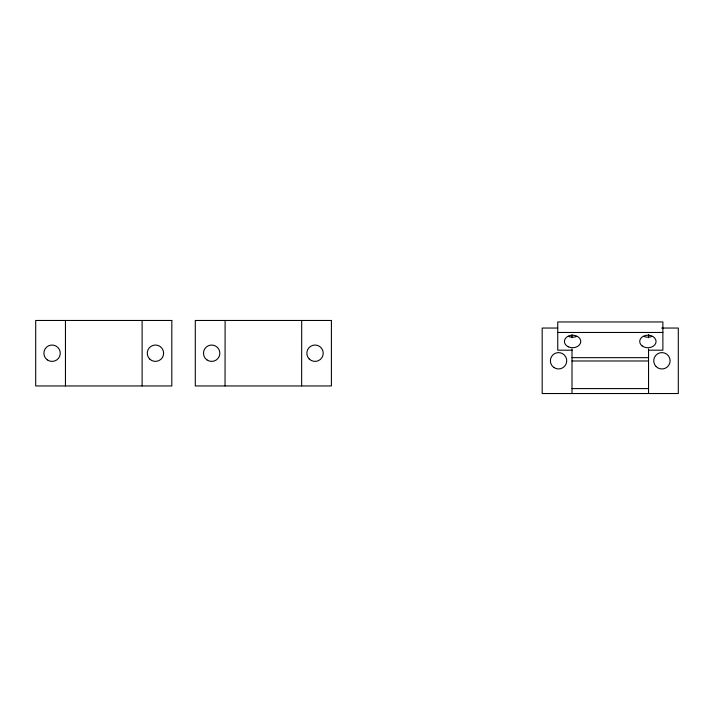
<?xml version="1.0" encoding="UTF-8"?>
<svg xmlns="http://www.w3.org/2000/svg" width="714" height="714" viewBox="0 0 714 714"><rect width="100%" height="100%" fill="white"/><g stroke="black" fill="none" stroke-linecap="round" stroke-linejoin="round"><path stroke-width="1.07" d="M557.705 328.047L542.185 328.047L542.185 393.53L678.3 393.53L678.3 328.047L661.699 328.047M557.741 332.474L662.878 332.474M572.128 350.19L557.741 350.19L557.741 321.952L662.878 321.952L662.878 350.19L648.49 350.19M572.003 357.66L648.535 357.66M572.003 360.981L648.535 360.981M572.003 388.586L648.535 388.586M648.535 334.473L648.535 337.731M648.535 348.985L648.535 393.53M571.941 334.705L572.003 337.731M572.003 348.985L572.003 393.53M301.701 320.47L301.638 385.953M225.106 320.47L225.044 385.953M142.113 320.47L142.113 385.953M65.456 320.47L65.456 385.953M651.989 336.365A8.184 6.274 0 0 1 643.805 336.374M576.421 336.481A8.184 6.274 0 0 1 568.246 336.258M171.815 320.47L35.7 320.47L35.7 385.953L171.815 385.953L171.815 320.47M331.403 320.47L195.288 320.47L195.288 385.953L331.403 385.953L331.403 320.47M642.109 345.906A8.184 6.274 0 0 0 655.8 343.077A8.184 6.274 0 0 0 645.768 335.41A8.184 6.274 0 0 0 642.109 345.906M568.246 346.781A8.184 6.274 0 0 0 580.768 341.694A8.184 6.274 0 0 0 568.755 335.928A8.184 6.274 0 0 0 568.246 346.781M656.139 366.577A8.184 8.184 0 0 0 669.839 362.899A8.184 8.184 0 0 0 659.807 352.877A8.184 8.184 0 0 0 656.139 366.577M553.814 367.451A8.184 8.184 0 0 0 566.702 361.561A8.184 8.184 0 0 0 555.153 353.341A8.184 8.184 0 0 0 553.814 367.451M206.908 359.883A8.184 8.184 0 0 0 219.805 353.992A8.184 8.184 0 0 0 208.256 345.772A8.184 8.184 0 0 0 206.908 359.883M309.242 358.999A8.184 8.184 0 0 0 322.942 355.331A8.184 8.184 0 0 0 312.911 345.308A8.184 8.184 0 0 0 309.242 358.999M149.654 358.999A8.184 8.184 0 0 0 163.345 355.331A8.184 8.184 0 0 0 153.323 345.308A8.184 8.184 0 0 0 149.654 358.999M47.32 359.883A8.184 8.184 0 0 0 60.217 353.992A8.184 8.184 0 0 0 48.668 345.772A8.184 8.184 0 0 0 47.32 359.883"/></g></svg>
